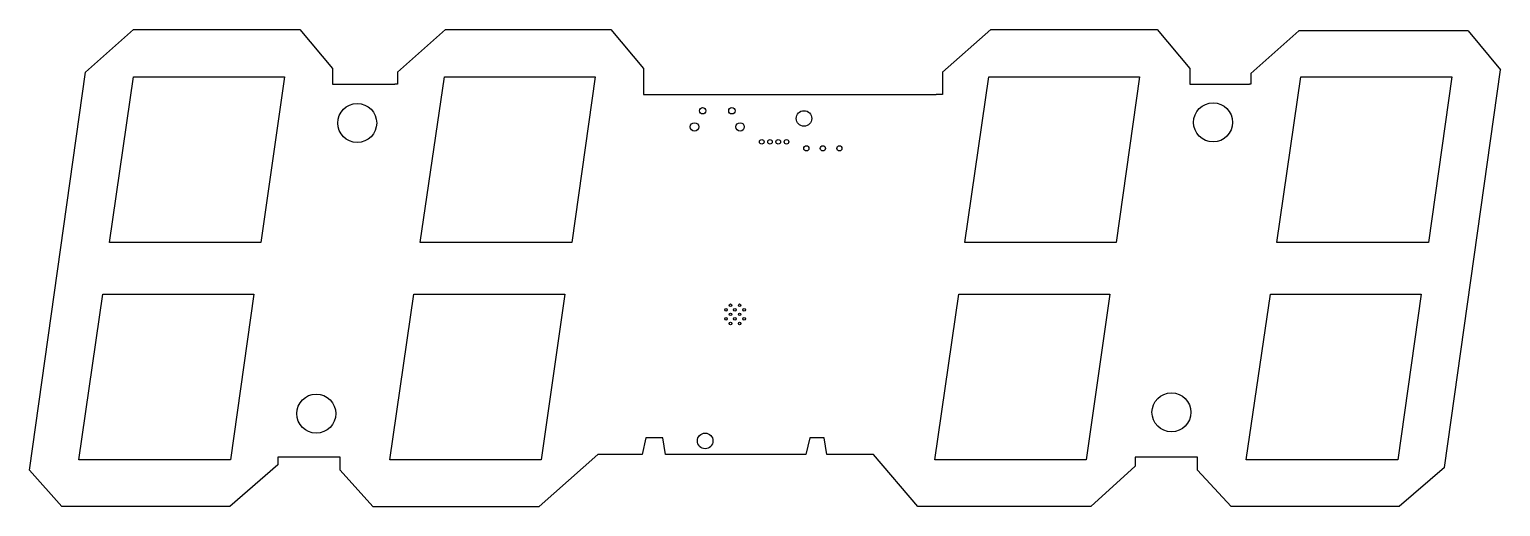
# Model space of a CAD drawing. Extents: x 0.98 to 9.89, y -5.38 to -2.49.
import ezdxf

# ---------------------------------------------------------------- set-up
doc = ezdxf.new("R2010")
doc.units = 0
doc.header["$MEASUREMENT"] = 0
doc.layers.add('WHITE', color=7, linetype='CONTINUOUS')

msp = doc.modelspace()

# ---------------------------------------------------------------- linework, layer by layer
at = {"layer": 'WHITE', "linetype": 'CONTINUOUS'}
for p, q in [((1.3228, -2.748), (1.6142, -2.4882)), ((1.6142, -2.4882), (2.622, -2.4882)), ((2.622, -2.4882), (2.8189, -2.7244)), ((3.2126, -2.748), (3.5039, -2.4882)), ((3.5039, -2.4882), (4.5039, -2.4882)), ((4.5039, -2.4882), (4.7008, -2.7244)), ((6.5118, -2.748), (6.8031, -2.4882)), ((6.8031, -2.4882), (7.811, -2.4882)), ((7.811, -2.4882), (8.0079, -2.7244)), ((8.378, -2.7559), (8.6693, -2.4961)), ((9.6929, -2.4961), (8.6693, -2.4961)), ((9.6929, -2.4961), (9.8898, -2.7323)), ((0.9843, -5.1575), (1.3228, -2.748)), ((2.8189, -2.7244), (2.8189, -2.8189)), ((3.2126, -2.748), (3.2126, -2.8189)), ((4.7008, -2.7244), (4.7008, -2.8819)), ((6.5118, -2.748), (6.5118, -2.8819)), ((8.0079, -2.7244), (8.0079, -2.8189)), ((8.378, -2.7559), (8.378, -2.8189)), ((9.5512, -5.1417), (9.8898, -2.7323)), ((1.4685, -3.7795), (1.6142, -2.7756)), ((1.6142, -2.7756), (2.5276, -2.7756)), ((2.5276, -2.7756), (2.3858, -3.7795)), ((2.8189, -2.8189), (3.1969, -2.8189)), ((3.2126, -2.8189), (3.1969, -2.8189)), ((3.3504, -3.7795), (3.4961, -2.7756)), ((3.4961, -2.7756), (4.4094, -2.7756)), ((4.4094, -2.7756), (4.2677, -3.7795)), ((6.6457, -3.7795), (6.7913, -2.7756)), ((6.7913, -2.7756), (7.7047, -2.7756)), ((7.7047, -2.7756), (7.563, -3.7795)), ((8.0079, -2.8189), (8.3701, -2.8189)), ((8.378, -2.8189), (8.3701, -2.8189)), ((8.5354, -3.7795), (8.6811, -2.7756)), ((8.6811, -2.7756), (9.5945, -2.7756)), ((9.5945, -2.7756), (9.4528, -3.7795)), ((4.7008, -2.8819), (4.7638, -2.8819)), ((4.7638, -2.8819), (6.4724, -2.8819)), ((6.5118, -2.8819), (6.4724, -2.8819)), ((2.3858, -3.7795), (1.4685, -3.7795)), ((4.2677, -3.7795), (3.3504, -3.7795)), ((7.563, -3.7795), (6.6457, -3.7795)), ((9.4528, -3.7795), (8.5354, -3.7795)), ((1.2835, -5.0945), (1.4291, -4.0906)), ((1.4291, -4.0906), (2.3425, -4.0906)), ((2.3425, -4.0906), (2.2008, -5.0945)), ((3.1654, -5.0945), (3.311, -4.0906)), ((3.311, -4.0906), (4.2244, -4.0906)), ((4.2244, -4.0906), (4.0827, -5.0945)), ((6.4646, -5.0945), (6.6102, -4.0906)), ((6.6102, -4.0906), (7.5236, -4.0906)), ((7.5236, -4.0906), (7.3819, -5.0945)), ((8.3504, -5.0945), (8.4961, -4.0906)), ((8.4961, -4.0906), (9.4094, -4.0906)), ((9.4094, -4.0906), (9.2677, -5.0945)), ((4.7165, -4.9606), (4.6929, -5.063)), ((4.8189, -4.9606), (4.7165, -4.9606)), ((4.8346, -5.063), (4.8189, -4.9606)), ((5.7087, -4.9606), (5.685, -5.063)), ((5.7953, -4.9606), (5.7087, -4.9606)), ((5.811, -5.063), (5.7953, -4.9606)), ((4.4252, -5.063), (4.0709, -5.378)), ((4.6929, -5.063), (4.4252, -5.063)), ((5.685, -5.063), (4.8346, -5.063)), ((6.0945, -5.063), (5.811, -5.063)), ((6.3622, -5.378), (6.0945, -5.063)), ((1.1811, -5.378), (0.9843, -5.1575)), ((2.2008, -5.0945), (1.2835, -5.0945)), ((2.4882, -5.126), (2.1969, -5.378)), ((2.8661, -5.0787), (2.4882, -5.0787)), ((2.4882, -5.0787), (2.4882, -5.126)), ((2.8661, -5.1575), (2.8661, -5.0787)), ((3.063, -5.378), (2.8661, -5.1575)), ((4.0827, -5.0945), (3.1654, -5.0945)), ((7.3819, -5.0945), (6.4646, -5.0945)), ((7.6772, -5.1339), (7.4094, -5.378)), ((7.6772, -5.0787), (7.6772, -5.1339)), ((8.0551, -5.0787), (7.6772, -5.0787)), ((8.0551, -5.1575), (8.0551, -5.0787)), ((8.2598, -5.378), (8.0551, -5.1575)), ((9.2677, -5.0945), (8.3504, -5.0945)), ((9.5512, -5.1417), (9.2756, -5.378)), ((2.1969, -5.378), (1.1811, -5.378)), ((3.063, -5.378), (4.0709, -5.378)), ((7.4094, -5.378), (6.3622, -5.378)), ((9.2756, -5.378), (8.2598, -5.378))]:
    msp.add_line(p, q, dxfattribs=at)
at = {"layer": 'WHITE'}
for centre, radius in [((2.9685, -3.0551), 0.1181), ((8.1496, -3.0512), 0.1181), ((5.0595, -2.9808), 0.0195), ((5.2367, -2.9808), 0.0195), ((5.6732, -3.0276), 0.0472), ((5.0099, -3.0788), 0.0256), ((5.2859, -3.0788), 0.0256), ((5.4173, -3.1693), 0.0138), ((5.4673, -3.1693), 0.0138), ((5.5173, -3.1693), 0.0138), ((5.5673, -3.1693), 0.0138), ((5.6874, -3.2087), 0.0157), ((5.7874, -3.2087), 0.0157), ((5.8874, -3.2087), 0.0157), ((5.2008, -4.1862), 0.00787), ((5.2283, -4.1587), 0.00787), ((5.2549, -4.1862), 0.00787), ((5.2835, -4.1587), 0.00787), ((5.311, -4.1862), 0.00787), ((5.2008, -4.2413), 0.00787), ((5.2283, -4.2138), 0.00787), ((5.2283, -4.2689), 0.00787), ((5.2549, -4.2413), 0.00787), ((5.2835, -4.2138), 0.00787), ((5.2835, -4.2689), 0.00787), ((5.311, -4.2413), 0.00787), ((2.7205, -4.815), 0.1181), ((7.8976, -4.8071), 0.1181), ((5.0748, -4.9803), 0.0472)]:
    msp.add_circle(centre, radius, dxfattribs=at)

doc.saveas('drawing.dxf')
